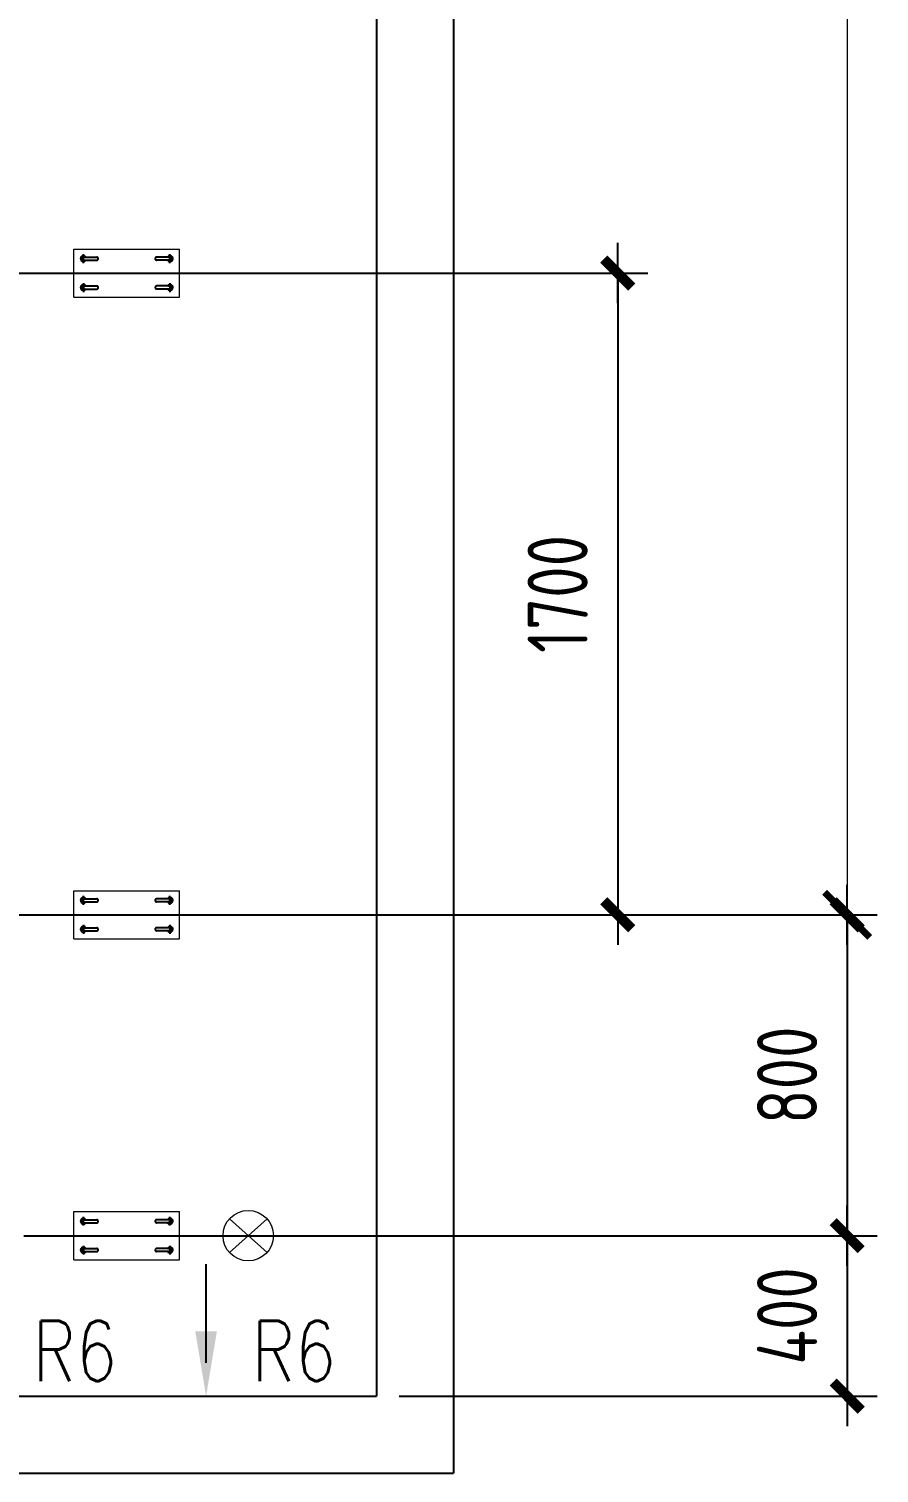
# Model space of a CAD drawing. Extents: x 185540 to 253404, y 138157 to 180211.
# Drawn here: x 201294 to 203416, y 139989 to 143590 of the extents above; entities that cross this region are included whole.
import ezdxf

# ---------------------------------------------------------------- set-up
doc = ezdxf.new("R2010")
doc.units = 0
doc.header["$LTSCALE"] = 1000
doc.header["$MEASUREMENT"] = 0
doc.linetypes.add('ACAD_ISO02W100', pattern=[15, 12, -3])
doc.layers.get('0').update_dxf_attribs({"linetype": 'CONTINUOUS'})
doc.layers.get('DEFPOINTS').update_dxf_attribs({"linetype": 'CONTINUOUS'})
doc.layers.add('2', color=6, linetype='ACAD_ISO02W100')
doc.layers.add('WALL', color=1, linetype='CONTINUOUS')
doc.layers.add('AXIS', color=3, linetype='CONTINUOUS', lineweight=9)
doc.styles.add('DIM_FONT', font='tssdeng.shx', dxfattribs={"width": 0.8, "bigfont": 'tssdchn.shx'})
doc.styles.get("Standard").update_dxf_attribs({"font": 'txt.shx', "width": 0.8, "height": 260, "bigfont": 'china.shx'})
doc.dimstyles.new('DIMN-200', dxfattribs={"dimtxt": 300, "dimasz": 1, "dimexe": 250, "dimexo": 0, "dimgap": 150, "dimtad": 1, "dimdec": 0, "dimdsep": 46, "dimtxsty": 'DIM_FONT', "dimblk": '_DIMX', "dimcen": 2.5, "dimclrd": 256, "dimclre": 256, "dimclrt": 4, "dimadec": 0, "dimazin": 0, "dimtfac": 1, "dimtdec": 0, "dimtix": 1, "dimtmove": 2, "dimatfit": 3, "dimldrblk": '_DIMX', "dimfxl": 0, "dimtolj": 1, "dimtzin": 0, "dimarcsym": 0})

# ---------------------------------------------------------------- blocks, each defined once
blk = doc.blocks.new('_DIMX')
blk.add_line((-150, 0), (150, 0))
at = {"const_width": 50}
blk.add_lwpolyline([(-70, -70), (70, 70)], dxfattribs=at)
blk = doc.blocks.new('*D245')
at = {"linetype": 'ByBlock'}
for p, q in [((226271.3, 160992.7), (225305.7, 160992.7)), ((225380.7, 160992.2), (225380.7, 158293.2)), ((225796.9, 158292.7), (225305.7, 158292.7))]:
    blk.add_line(p, q, dxfattribs=at)
at = {"layer": 'DEFPOINTS', "color": 0, "linetype": 'ByBlock'}
for p in [(226271.3, 160992.7), (225380.7, 158292.7), (225796.9, 158292.7)]:
    blk.add_point(p, dxfattribs=at)
at = {"linetype": 'ByBlock', "xscale": 0.5, "yscale": 0.5, "zscale": 0.5}
for p, rotation in [((225380.7, 160992.7), 90), ((225380.7, 158292.7), 270)]:
    blk.add_blockref('_DIMX', p, dxfattribs=dict(at, rotation=rotation))
at = {"color": 4, "linetype": 'ByBlock', "insert": (225230.7, 159642.7), "char_height": 150, "attachment_point": 5, "rotation": 90, "style": 'DIM_FONT'}
blk.add_mtext('\\A1;2700', dxfattribs=at)
blk = doc.blocks.new('*D246')
at = {"linetype": 'ByBlock'}
for p, q in [((226193.4, 160692.7), (225721.9, 160692.7)), ((225796.9, 160692.2), (225796.9, 158293.2)), ((226283.5, 158292.7), (225721.9, 158292.7))]:
    blk.add_line(p, q, dxfattribs=at)
at = {"layer": 'DEFPOINTS', "color": 0, "linetype": 'ByBlock'}
for p in [(226193.4, 160692.7), (225796.9, 158292.7), (226283.5, 158292.7)]:
    blk.add_point(p, dxfattribs=at)
at = {"linetype": 'ByBlock', "xscale": 0.5, "yscale": 0.5, "zscale": 0.5}
for p, rotation in [((225796.9, 160692.7), 90), ((225796.9, 158292.7), 270)]:
    blk.add_blockref('_DIMX', p, dxfattribs=dict(at, rotation=rotation))
at = {"color": 4, "linetype": 'ByBlock', "insert": (225646.9, 159492.7), "char_height": 150, "attachment_point": 5, "rotation": 90, "style": 'DIM_FONT'}
blk.add_mtext('\\A1;2400', dxfattribs=at)
blk = doc.blocks.new('*D250')
at = {"linetype": 'ByBlock'}
for p, q in [((226283.4, 158257.7), (226283.4, 158739.3)), ((226433.4, 158257.7), (226433.4, 158739.3)), ((226282.9, 158664.3), (226282.4, 158664.3)), ((226283.4, 158664.3), (226433.4, 158664.3)), ((226433.9, 158664.3), (226434.4, 158664.3))]:
    blk.add_line(p, q, dxfattribs=at)
at = {"layer": 'DEFPOINTS', "color": 0, "linetype": 'ByBlock'}
for p in [(226433.4, 158664.3), (226283.4, 158257.7), (226433.4, 158257.7)]:
    blk.add_point(p, dxfattribs=at)
at = {"linetype": 'ByBlock', "xscale": 0.5, "yscale": 0.5, "zscale": 0.5}
blk.add_blockref('_DIMX', (226283.4, 158664.3), dxfattribs=at)
at = {"linetype": 'ByBlock', "xscale": 0.5, "yscale": 0.5, "zscale": 0.5, "rotation": 180}
blk.add_blockref('_DIMX', (226433.4, 158664.3), dxfattribs=at)
at = {"color": 4, "linetype": 'ByBlock', "insert": (226358.4, 158814.3), "char_height": 150, "attachment_point": 5, "style": 'DIM_FONT'}
blk.add_mtext('\\A1;150', dxfattribs=at)
blk = doc.blocks.new('*D251')
at = {"linetype": 'ByBlock'}
for p, q in [((226283.4, 158257.7), (226837.9, 158257.7)), ((226762.9, 158258.2), (226762.9, 158258.7)), ((226762.9, 158257.7), (226762.9, 158207.7)), ((226433.4, 158207.7), (226837.9, 158207.7)), ((226762.9, 158207.2), (226762.9, 158206.7))]:
    blk.add_line(p, q, dxfattribs=at)
at = {"layer": 'DEFPOINTS', "color": 0, "linetype": 'ByBlock'}
for p in [(226283.4, 158257.7), (226433.4, 158207.7), (226762.9, 158207.7)]:
    blk.add_point(p, dxfattribs=at)
at = {"linetype": 'ByBlock', "xscale": 0.5, "yscale": 0.5, "zscale": 0.5}
for p, rotation in [((226762.9, 158257.7), 270), ((226762.9, 158207.7), 90)]:
    blk.add_blockref('_DIMX', p, dxfattribs=dict(at, rotation=rotation))
at = {"color": 4, "linetype": 'ByBlock', "insert": (226612.9, 158232.7), "char_height": 150, "attachment_point": 5, "rotation": 90, "style": 'DIM_FONT'}
blk.add_mtext('\\A1;50', dxfattribs=at)
blk = doc.blocks.new('*D303')
at = {"linetype": 'ByBlock'}
for p, q in [((206655.3, 146941.2), (208784.9, 146941.2)), ((208709.9, 146940.7), (208709.9, 146141.7)), ((206683.5, 146141.2), (208784.9, 146141.2))]:
    blk.add_line(p, q, dxfattribs=at)
at = {"layer": 'DEFPOINTS', "color": 0, "linetype": 'ByBlock'}
for p in [(206655.3, 146941.2), (206683.5, 146141.2), (208709.9, 146141.2)]:
    blk.add_point(p, dxfattribs=at)
at = {"linetype": 'ByBlock', "xscale": 0.5, "yscale": 0.5, "zscale": 0.5}
for p, rotation in [((208709.9, 146941.2), 90), ((208709.9, 146141.2), 270)]:
    blk.add_blockref('_DIMX', p, dxfattribs=dict(at, rotation=rotation))
at = {"color": 4, "linetype": 'ByBlock', "insert": (208559.9, 146541.2), "char_height": 150, "attachment_point": 5, "rotation": 90, "style": 'DIM_FONT'}
blk.add_mtext('\\A1;800', dxfattribs=at)
blk = doc.blocks.new('*D302')
at = {"linetype": 'ByBlock'}
for p, q in [((206655.3, 146141.2), (208784.9, 146141.2)), ((208709.9, 146140.7), (208709.9, 145741.7)), ((207591.7, 145741.2), (208784.9, 145741.2))]:
    blk.add_line(p, q, dxfattribs=at)
at = {"layer": 'DEFPOINTS', "color": 0, "linetype": 'ByBlock'}
for p in [(206655.3, 146141.2), (207591.7, 145741.2), (208709.9, 145741.2)]:
    blk.add_point(p, dxfattribs=at)
at = {"linetype": 'ByBlock', "xscale": 0.5, "yscale": 0.5, "zscale": 0.5}
for p, rotation in [((208709.9, 146141.2), 90), ((208709.9, 145741.2), 270)]:
    blk.add_blockref('_DIMX', p, dxfattribs=dict(at, rotation=rotation))
at = {"color": 4, "linetype": 'ByBlock', "insert": (208559.9, 145941.2), "char_height": 150, "attachment_point": 5, "rotation": 90, "style": 'DIM_FONT'}
blk.add_mtext('\\A1;400', dxfattribs=at)
blk = doc.blocks.new('*D300')
at = {"linetype": 'ByBlock'}
for p, q in [((206493.6, 148541.2), (208212.4, 148541.2)), ((208137.4, 148540.7), (208137.4, 146941.7)), ((206627.2, 146941.2), (208212.4, 146941.2))]:
    blk.add_line(p, q, dxfattribs=at)
at = {"layer": 'DEFPOINTS', "color": 0, "linetype": 'ByBlock'}
for p in [(206493.6, 148541.2), (206627.2, 146941.2), (208137.4, 146941.2)]:
    blk.add_point(p, dxfattribs=at)
at = {"linetype": 'ByBlock', "xscale": 0.5, "yscale": 0.5, "zscale": 0.5}
for p, rotation in [((208137.4, 148541.2), 90), ((208137.4, 146941.2), 270)]:
    blk.add_blockref('_DIMX', p, dxfattribs=dict(at, rotation=rotation))
at = {"color": 4, "linetype": 'ByBlock', "insert": (207987.4, 147741.2), "char_height": 150, "attachment_point": 5, "rotation": 90, "style": 'DIM_FONT'}
blk.add_mtext('\\A1;1700', dxfattribs=at)
blk = doc.blocks.new('_ArchTick')
at = {"color": 0, "linetype": 'ByBlock', "const_width": 0.15}
blk.add_lwpolyline([(-0.5, -0.5), (0.5, 0.5)], dxfattribs=at)

msp = doc.modelspace()

# ---------------------------------------------------------------- hatches: boundary and pattern name
at = {"layer": '2'}
h = msp.add_hatch(dxfattribs=at)
h.set_pattern_fill('ANSI37', color=256, scale=1.6, style=0)
h.set_pattern_definition([(45, (199546.0139, 149759.6141), (-0.141421356, 0.141421356), []), (135, (199546.0139, 149759.6141), (-0.141421356, -0.141421356), [])])
h.paths.add_polyline_path([(201430.3, 143024.3), (201430.3, 143021.2), (201436, 143021.2, 0.250628)])
h.paths.add_polyline_path([(201423.4, 143017.3), (201426.5, 143017.3, -0.414214), (201430.3, 143021.2), (201430.3, 143024.3, 0.414214)])
h.paths.add_polyline_path([(201426.5, 143017.3), (201423.4, 143017.3, 0.414214), (201430.3, 143010.4), (201430.3, 143013.5, -0.414214)])
h.paths.add_polyline_path([(201430.3, 143013.5), (201430.3, 143010.4, 0.250628), (201436, 143013.5)])
h = msp.add_hatch(dxfattribs=at)
h.set_pattern_fill('ANSI37', color=256, scale=1.6, style=0)
h.set_pattern_definition([(135, (203530.56978, 149759.6141), (0.141421356, 0.141421356), []), (45, (203530.56978, 149759.6141), (0.141421356, -0.141421356), [])])
h.paths.add_polyline_path([(201646.3, 143024.3), (201646.3, 143021.2), (201640.5, 143021.2, -0.250628)])
h.paths.add_polyline_path([(201653.2, 143017.3), (201650.1, 143017.3, 0.414214), (201646.3, 143021.2), (201646.3, 143024.3, -0.414214)])
h.paths.add_polyline_path([(201650.1, 143017.3), (201653.2, 143017.3, -0.414214), (201646.3, 143010.4), (201646.3, 143013.5, 0.414214)])
h.paths.add_polyline_path([(201646.3, 143013.5), (201646.3, 143010.4, -0.250628), (201640.5, 143013.5)])
h = msp.add_hatch(dxfattribs=at)
h.set_pattern_fill('ANSI37', color=256, scale=1.6, style=0)
h.set_pattern_definition([(315, (199546.0139, 136203.0692), (-0.141421356, -0.141421356), []), (225, (199546.0139, 136203.0692), (-0.141421356, 0.141421356), [])])
h.paths.add_polyline_path([(201430.3, 142938.4), (201430.3, 142941.5), (201436, 142941.5, -0.250628)])
h.paths.add_polyline_path([(201423.4, 142945.3), (201426.5, 142945.3, 0.414214), (201430.3, 142941.5), (201430.3, 142938.4, -0.414214)])
h.paths.add_polyline_path([(201426.5, 142945.3), (201423.4, 142945.3, -0.414214), (201430.3, 142952.3), (201430.3, 142949.2, 0.414214)])
h.paths.add_polyline_path([(201430.3, 142949.2), (201430.3, 142952.3, -0.250628), (201436, 142949.2)])
h = msp.add_hatch(dxfattribs=at)
h.set_pattern_fill('ANSI37', color=256, scale=1.6, style=0)
h.set_pattern_definition([(225, (203530.56978, 136203.0692), (0.141421356, -0.141421356), []), (315, (203530.56978, 136203.0692), (0.141421356, 0.141421356), [])])
h.paths.add_polyline_path([(201646.3, 142938.4), (201646.3, 142941.5), (201640.5, 142941.5, 0.250628)])
h.paths.add_polyline_path([(201653.2, 142945.3), (201650.1, 142945.3, -0.414214), (201646.3, 142941.5), (201646.3, 142938.4, 0.414214)])
h.paths.add_polyline_path([(201650.1, 142945.3), (201653.2, 142945.3, 0.414214), (201646.3, 142952.3), (201646.3, 142949.2, -0.414214)])
h.paths.add_polyline_path([(201646.3, 142949.2), (201646.3, 142952.3, 0.250628), (201640.5, 142949.2)])
h = msp.add_hatch(dxfattribs=at)
h.set_pattern_fill('ANSI37', color=256, scale=1.6, style=0)
h.set_pattern_definition([(45, (199546.0139, 148159.6141), (-0.141421356, 0.141421356), []), (135, (199546.0139, 148159.6141), (-0.141421356, -0.141421356), [])])
h.paths.add_polyline_path([(201430.3, 141424.3), (201430.3, 141421.2), (201436, 141421.2, 0.250628)])
h.paths.add_polyline_path([(201423.4, 141417.3), (201426.5, 141417.3, -0.414214), (201430.3, 141421.2), (201430.3, 141424.3, 0.414214)])
h.paths.add_polyline_path([(201426.5, 141417.3), (201423.4, 141417.3, 0.414214), (201430.3, 141410.4), (201430.3, 141413.5, -0.414214)])
h.paths.add_polyline_path([(201430.3, 141413.5), (201430.3, 141410.4, 0.250628), (201436, 141413.5)])
h = msp.add_hatch(dxfattribs=at)
h.set_pattern_fill('ANSI37', color=256, scale=1.6, style=0)
h.set_pattern_definition([(135, (203530.56978, 148159.6141), (0.141421356, 0.141421356), []), (45, (203530.56978, 148159.6141), (0.141421356, -0.141421356), [])])
h.paths.add_polyline_path([(201646.3, 141424.3), (201646.3, 141421.2), (201640.5, 141421.2, -0.250628)])
h.paths.add_polyline_path([(201653.2, 141417.3), (201650.1, 141417.3, 0.414214), (201646.3, 141421.2), (201646.3, 141424.3, -0.414214)])
h.paths.add_polyline_path([(201650.1, 141417.3), (201653.2, 141417.3, -0.414214), (201646.3, 141410.4), (201646.3, 141413.5, 0.414214)])
h.paths.add_polyline_path([(201646.3, 141413.5), (201646.3, 141410.4, -0.250628), (201640.5, 141413.5)])
h = msp.add_hatch(dxfattribs=at)
h.set_pattern_fill('ANSI37', color=256, scale=1.6, style=0)
h.set_pattern_definition([(315, (199546.0139, 134603.0692), (-0.141421356, -0.141421356), []), (225, (199546.0139, 134603.0692), (-0.141421356, 0.141421356), [])])
h.paths.add_polyline_path([(201430.3, 141338.4), (201430.3, 141341.5), (201436, 141341.5, -0.250628)])
h.paths.add_polyline_path([(201423.4, 141345.3), (201426.5, 141345.3, 0.414214), (201430.3, 141341.5), (201430.3, 141338.4, -0.414214)])
h.paths.add_polyline_path([(201426.5, 141345.3), (201423.4, 141345.3, -0.414214), (201430.3, 141352.3), (201430.3, 141349.2, 0.414214)])
h.paths.add_polyline_path([(201430.3, 141349.2), (201430.3, 141352.3, -0.250628), (201436, 141349.2)])
h = msp.add_hatch(dxfattribs=at)
h.set_pattern_fill('ANSI37', color=256, scale=1.6, style=0)
h.set_pattern_definition([(225, (203530.56978, 134603.0692), (0.141421356, -0.141421356), []), (315, (203530.56978, 134603.0692), (0.141421356, 0.141421356), [])])
h.paths.add_polyline_path([(201646.3, 141338.4), (201646.3, 141341.5), (201640.5, 141341.5, 0.250628)])
h.paths.add_polyline_path([(201653.2, 141345.3), (201650.1, 141345.3, -0.414214), (201646.3, 141341.5), (201646.3, 141338.4, 0.414214)])
h.paths.add_polyline_path([(201650.1, 141345.3), (201653.2, 141345.3, 0.414214), (201646.3, 141352.3), (201646.3, 141349.2, -0.414214)])
h.paths.add_polyline_path([(201646.3, 141349.2), (201646.3, 141352.3, 0.250628), (201640.5, 141349.2)])
h = msp.add_hatch(dxfattribs=at)
h.set_pattern_fill('ANSI37', color=256, scale=1.6, style=0)
h.set_pattern_definition([(45, (199546.0139, 147359.6141), (-0.141421356, 0.141421356), []), (135, (199546.0139, 147359.6141), (-0.141421356, -0.141421356), [])])
h.paths.add_polyline_path([(201430.3, 140624.3), (201430.3, 140621.2), (201436, 140621.2, 0.250628)])
h.paths.add_polyline_path([(201423.4, 140617.3), (201426.5, 140617.3, -0.414214), (201430.3, 140621.2), (201430.3, 140624.3, 0.414214)])
h.paths.add_polyline_path([(201426.5, 140617.3), (201423.4, 140617.3, 0.414214), (201430.3, 140610.4), (201430.3, 140613.5, -0.414214)])
h.paths.add_polyline_path([(201430.3, 140613.5), (201430.3, 140610.4, 0.250628), (201436, 140613.5)])
h = msp.add_hatch(dxfattribs=at)
h.set_pattern_fill('ANSI37', color=256, scale=1.6, style=0)
h.set_pattern_definition([(135, (203530.56978, 147359.6141), (0.141421356, 0.141421356), []), (45, (203530.56978, 147359.6141), (0.141421356, -0.141421356), [])])
h.paths.add_polyline_path([(201646.3, 140624.3), (201646.3, 140621.2), (201640.5, 140621.2, -0.250628)])
h.paths.add_polyline_path([(201653.2, 140617.3), (201650.1, 140617.3, 0.414214), (201646.3, 140621.2), (201646.3, 140624.3, -0.414214)])
h.paths.add_polyline_path([(201650.1, 140617.3), (201653.2, 140617.3, -0.414214), (201646.3, 140610.4), (201646.3, 140613.5, 0.414214)])
h.paths.add_polyline_path([(201646.3, 140613.5), (201646.3, 140610.4, -0.250628), (201640.5, 140613.5)])
h = msp.add_hatch(dxfattribs=at)
h.set_pattern_fill('ANSI37', color=256, scale=1.6, style=0)
h.set_pattern_definition([(315, (199546.0139, 133803.0692), (-0.141421356, -0.141421356), []), (225, (199546.0139, 133803.0692), (-0.141421356, 0.141421356), [])])
h.paths.add_polyline_path([(201430.3, 140538.4), (201430.3, 140541.5), (201436, 140541.5, -0.250628)])
h.paths.add_polyline_path([(201423.4, 140545.3), (201426.5, 140545.3, 0.414214), (201430.3, 140541.5), (201430.3, 140538.4, -0.414214)])
h.paths.add_polyline_path([(201426.5, 140545.3), (201423.4, 140545.3, -0.414214), (201430.3, 140552.3), (201430.3, 140549.2, 0.414214)])
h.paths.add_polyline_path([(201430.3, 140549.2), (201430.3, 140552.3, -0.250628), (201436, 140549.2)])
h = msp.add_hatch(dxfattribs=at)
h.set_pattern_fill('ANSI37', color=256, scale=1.6, style=0)
h.set_pattern_definition([(225, (203530.56978, 133803.0692), (0.141421356, -0.141421356), []), (315, (203530.56978, 133803.0692), (0.141421356, 0.141421356), [])])
h.paths.add_polyline_path([(201646.3, 140538.4), (201646.3, 140541.5), (201640.5, 140541.5, 0.250628)])
h.paths.add_polyline_path([(201653.2, 140545.3), (201650.1, 140545.3, -0.414214), (201646.3, 140541.5), (201646.3, 140538.4, 0.414214)])
h.paths.add_polyline_path([(201650.1, 140545.3), (201653.2, 140545.3, 0.414214), (201646.3, 140552.3), (201646.3, 140549.2, -0.414214)])
h.paths.add_polyline_path([(201646.3, 140549.2), (201646.3, 140552.3, 0.250628), (201640.5, 140549.2)])

# ---------------------------------------------------------------- linework, layer by layer
at = {"layer": '2', "ltscale": 0.1}
for p, q in [((201430.3, 143006.3), (201430.3, 143028.7)), ((201646.3, 143006.3), (201646.3, 143028.7)), ((201430.3, 142956.4), (201430.3, 142934)), ((201646.3, 142956.4), (201646.3, 142934)), ((201430.3, 141406.3), (201430.3, 141428.7)), ((201646.3, 141406.3), (201646.3, 141428.7)), ((201430.3, 141356.4), (201430.3, 141334)), ((201646.3, 141356.4), (201646.3, 141334)), ((201430.3, 140606.3), (201430.3, 140628.7)), ((201646.3, 140606.3), (201646.3, 140628.7)), ((201430.3, 140556.4), (201430.3, 140534)), ((201646.3, 140556.4), (201646.3, 140534))]:
    msp.add_line(p, q, dxfattribs=at)
at = {"layer": '2', "ltscale": 0.8}
for p, q in [((201430.3, 143021.2), (201463.6, 143021.2)), ((201430.3, 143013.5), (201463.6, 143013.5)), ((201646.3, 143021.2), (201613, 143021.2)), ((201646.3, 143013.5), (201613, 143013.5)), ((201430.3, 142949.2), (201463.6, 142949.2)), ((201430.3, 142941.5), (201463.6, 142941.5)), ((201646.3, 142949.2), (201613, 142949.2)), ((201646.3, 142941.5), (201613, 142941.5)), ((201430.3, 141421.2), (201463.6, 141421.2)), ((201430.3, 141413.5), (201463.6, 141413.5)), ((201646.3, 141421.2), (201613, 141421.2)), ((201646.3, 141413.5), (201613, 141413.5)), ((201430.3, 141349.2), (201463.6, 141349.2)), ((201430.3, 141341.5), (201463.6, 141341.5)), ((201646.3, 141349.2), (201613, 141349.2)), ((201646.3, 141341.5), (201613, 141341.5)), ((201430.3, 140621.2), (201463.6, 140621.2)), ((201430.3, 140613.5), (201463.6, 140613.5)), ((201646.3, 140621.2), (201613, 140621.2)), ((201646.3, 140613.5), (201613, 140613.5)), ((201430.3, 140549.2), (201463.6, 140549.2)), ((201430.3, 140541.5), (201463.6, 140541.5)), ((201646.3, 140549.2), (201613, 140549.2)), ((201646.3, 140541.5), (201613, 140541.5))]:
    msp.add_line(p, q, dxfattribs=at)
at = {"layer": '2', "linetype": 'Continuous'}
msp.add_line((201736.3, 140264.3), (201736.3, 140510.3), dxfattribs=at)
at = {"layer": '2'}
for centre, radius, start, end in [((201430.3, 143017.3), 6.92, 33.7196, 326.2804), ((201646.3, 143017.3), 6.92, 213.7196, 146.2804), ((201430.3, 143017.3), 3.84, 90, 270), ((201463.6, 143017.3), 3.84, 270, 90), ((201613, 143017.3), 3.84, 90, 270), ((201646.3, 143017.3), 3.84, 270, 90), ((201430.3, 142945.3), 6.92, 33.7196, 326.2804), ((201646.3, 142945.3), 6.92, 213.7196, 146.2804), ((201430.3, 142945.3), 3.84, 90, 270), ((201463.6, 142945.3), 3.84, 270, 90), ((201613, 142945.3), 3.84, 90, 270), ((201646.3, 142945.3), 3.84, 270, 90), ((201430.3, 141417.3), 6.92, 33.7196, 326.2804), ((201430.3, 141417.3), 3.84, 90, 270), ((201463.6, 141417.3), 3.84, 270, 90), ((201613, 141417.3), 3.84, 90, 270), ((201646.3, 141417.3), 6.92, 213.7196, 146.2804), ((201646.3, 141417.3), 3.84, 270, 90), ((201430.3, 141345.3), 6.92, 33.7196, 326.2804), ((201430.3, 141345.3), 3.84, 90, 270), ((201463.6, 141345.3), 3.84, 270, 90), ((201613, 141345.3), 3.84, 90, 270), ((201646.3, 141345.3), 6.92, 213.7196, 146.2804), ((201646.3, 141345.3), 3.84, 270, 90), ((201430.3, 140617.3), 6.92, 33.7196, 326.2804), ((201430.3, 140617.3), 3.84, 90, 270), ((201463.6, 140617.3), 3.84, 270, 90), ((201613, 140617.3), 3.84, 90, 270), ((201646.3, 140617.3), 6.92, 213.7196, 146.2804), ((201646.3, 140617.3), 3.84, 270, 90), ((201430.3, 140545.3), 6.92, 33.7196, 326.2804), ((201430.3, 140545.3), 3.84, 90, 270), ((201463.6, 140545.3), 3.84, 270, 90), ((201613, 140545.3), 3.84, 90, 270), ((201646.3, 140545.3), 6.92, 213.7196, 146.2804), ((201646.3, 140545.3), 3.84, 270, 90)]:
    msp.add_arc(centre, radius, start, end, dxfattribs=at)
at = {"layer": '2', "color": 7}
msp.add_solid([(201763.3, 140343.1), (201709.4, 140343.1), (201736.3, 140181.3)], dxfattribs=at)
at = {"layer": 'AXIS'}
for p, q in [((203336, 151059.6), (203336, 141381.3)), ((201406.3, 143041.3), (201670.3, 143041.3)), ((201406.3, 142921.3), (201406.3, 143041.3)), ((201670.3, 142921.3), (201670.3, 143041.3)), ((201381.4, 142981.3), (201696.5, 142981.3)), ((201406.3, 142921.3), (201670.3, 142921.3)), ((201406.3, 141441.3), (201670.3, 141441.3)), ((201406.3, 141321.3), (201406.3, 141441.3)), ((201670.3, 141321.3), (201670.3, 141441.3)), ((201381.4, 141381.3), (201696.5, 141381.3)), ((202847.9, 141381.3), (203392.2, 141381.3)), ((201406.3, 141321.3), (201670.3, 141321.3)), ((201406.3, 140641.3), (201670.3, 140641.3)), ((201406.3, 140521.3), (201406.3, 140641.3)), ((201670.3, 140521.3), (201670.3, 140641.3)), ((201794.7, 140539.4), (201888.4, 140623.3)), ((201794.7, 140623.3), (201888.4, 140539.4)), ((201381.4, 140581.3), (201696.5, 140581.3)), ((201406.3, 140521.3), (201670.3, 140521.3))]:
    msp.add_line(p, q, dxfattribs=at)
msp.add_circle((201841.5, 140581.3), 62.9, dxfattribs=at)
at = {"layer": 'WALL'}
for p, q in [((202161.5, 148195.6), (202161.5, 140181.3)), ((202353.5, 148195.6), (202353.5, 139989.3)), ((199841.5, 140181.3), (202161.5, 140181.3)), ((199649.5, 139989.3), (202353.5, 139989.3))]:
    msp.add_line(p, q, dxfattribs=at)

# ---------------------------------------------------------------- block references
at = {"layer": 'AXIS', "xscale": 112.5, "yscale": 112.5, "zscale": 112.5, "rotation": 270}
msp.add_blockref('_ArchTick', (203336, 141381.3), dxfattribs=at)

# ---------------------------------------------------------------- texts
at = {"layer": 'AXIS', "char_height": 150, "attachment_point": 5}
for insert in [(201408.6, 140293.9), (201955.4, 140293.9)]:
    msp.add_mtext('R6', dxfattribs=dict(at, insert=insert))

# ---------------------------------------------------------------- dimensions: what is measured, and where the dimension line sits
at = {"layer": 'AXIS'}
for base, p1, p2, angle, picture, middle, set_off in [((207196.8, 142850.4), (208087.4, 145550.4), (207613, 142850.4), 90, '*D245', (195853.3, 144200.4), (-18183.9, -15442.3)), ((207613, 142850.4), (208009.5, 145250.4), (208099.6, 142850.4), 90, '*D246', (196269.5, 144050.4), (-18183.9, -15442.3)), ((208249.5, 143222), (208099.5, 142815.4), (208249.5, 142815.4), 180, '*D250', (196981, 143372), (-18183.9, -15442.3)), ((208579.1, 142765.4), (208099.5, 142815.4), (208249.5, 142765.4), 90, '*D251', (197235.6, 142790.4), (-18183.9, -15442.3)), ((203336, 140581.3), (201281.4, 141381.3), (201309.5, 140581.3), 90, '*D303', (191992.5, 140981.3), (-5373.9, -5559.9)), ((203336, 140181.3), (201281.4, 140581.3), (202217.8, 140181.3), 90, '*D302', (191992.5, 140381.3), (-5373.9, -5559.9))]:
    dim = msp.add_linear_dim(base=base, p1=p1, p2=p2, angle=angle, dimstyle='DIMN-200', override={"dimscale": 0.5, "dimexe": 150, "dimzin": 0, "dimblk1": '_DIMX', "dimblk2": '_DIMX', "dimsah": 1, "dimcen": 200}, dxfattribs=at)
    dim.commit()
    dim.dimension.update_dxf_attribs({"geometry": picture, "text_midpoint": middle, "insert": set_off})
dim = msp.add_linear_dim(base=(202763.5, 141381.3), p1=(201119.7, 142981.3), p2=(201253.3, 141381.3), angle=90, text='1700', dimstyle='DIMN-200', override={"dimscale": 0.5, "dimexe": 150, "dimzin": 0, "dimblk1": '_DIMX', "dimblk2": '_DIMX', "dimsah": 1, "dimcen": 200}, dxfattribs=at)
dim.commit()
dim.dimension.update_dxf_attribs({"geometry": '*D300', "text_midpoint": (191420, 142181.3), "insert": (-5373.9, -5559.9)})

doc.saveas('drawing.dxf')
